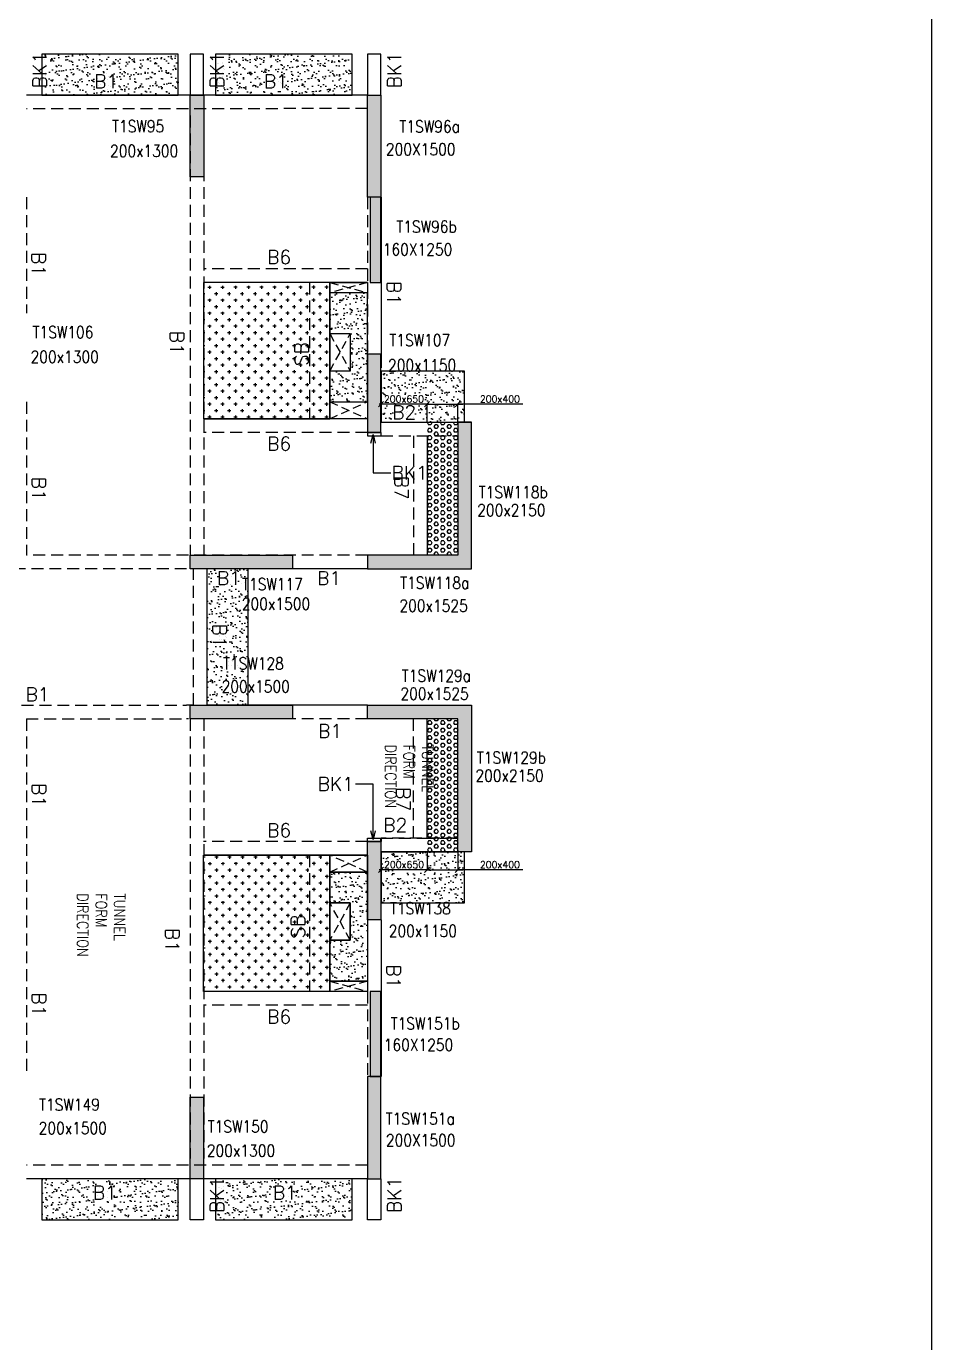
# Model space of a CAD drawing. Header units: millimetres. Extents: x 1078357 to 2594950, y -5122486 to -4636555.
# Drawn here: x 1439751 to 1453025, y -4675112 to -4655802 of the extents above; entities that cross this region are included whole.
import ezdxf

# ---------------------------------------------------------------- set-up
doc = ezdxf.new("R2010")
doc.units = ezdxf.units.MM
doc.header["$PDMODE"] = 35
for name, pattern in [('CONTINOUS', [0]), ('HIDDEN', [0.375, 0.25, -0.125]), ('New Retail block$0$CONTINOUS', [0])]:
    doc.linetypes.add(name, pattern=pattern)
doc.layers.get('0').update_dxf_attribs({"lineweight": 0})
doc.layers.get('Defpoints').update_dxf_attribs({"lineweight": 0})
for name, color, linetype, lineweight in [('A-_ANOTDIMA_D-', 6, 'Continuous', 13), ('Boundary', 40, 'Continuous', 30), ('COL. NO.', 30, 'Continuous', 25), ('COL. SIZE', 7, 'Continuous', 25), ('DIM', 9, 'Continuous', 25), ('HATCH', 8, 'Continuous', 30)]:
    doc.layers.add(name, color=color, linetype=linetype, lineweight=lineweight)
for name, color, linetype in [('B-200x325', 201, 'HIDDEN'), ('B-200x400', 44, 'HIDDEN'), ('DROP SLAB', 8, 'Continuous'), ('S-BEAM', 3, 'HIDDEN'), ('S-BEAM NO.', 6, 'Continuous'), ('S-COLUMN', 1, 'Continuous'), ('S-CUTOUT', 8, 'HIDDEN'), ('S-SLAB-PROJECTION', 54, 'New Retail block$0$CONTINOUS'), ('SLAB FOLD', 8, 'Continuous'), ('TEXT', 7, 'Continuous')]:
    doc.layers.add(name, color=color, linetype=linetype)
doc.styles.add('Roman', font='romans')
doc.styles.add('ROMANS', font='romans.shx', dxfattribs={"width": 0.85})
doc.dimstyles.new('HARESH', dxfattribs={"dimtxt": 150, "dimasz": 75, "dimexe": 0, "dimexo": 0, "dimgap": 25, "dimtad": 1, "dimdec": 0, "dimdsep": 46, "dimtxsty": 'Roman', "dimblk": 'OBLIQUE', "dimcen": 225, "dimdle": 25, "dimclrd": 2, "dimclre": 2, "dimclrt": 7, "dimadec": 8, "dimazin": 1, "dimtfac": 1, "dimtdec": 0, "dimtmove": 0, "dimatfit": 0, "dimfxl": 1, "dimlwd": -1, "dimlwe": -1, "dimarcsym": 0})
pattern_1 = [(37.4701541, (-1550182.07, 9330760.54), (-4.7236114, 146.8264517), [0, -115.824, 0, -129.54, 0, -123.825]), (7.4701541, (-1550182.07, 9330760.54), (134.9689868, 214.9772528), [0, -62.484, 0, -104.394, 0, -40.005]), (327.4701541, (-1550275.8, 9330760.59), (237.2979035, 0.3075449), [0, -38.1, 0, -137.16, 0, -179.07]), (317.4701541, (-1550275.8, 9330760.6), (229.1017424, 66.759465), [0, -19.05, 0, -89.916, 0, -102.87])]
pattern_2 = [(37.4701541, (-2647406.74, 14014779.73), (-4.72361136, 146.8264517), [0, -115.824, 0, -129.54, 0, -123.825]), (7.4701541, (-2647406.74, 14014779.73), (134.9689868, 214.9772528), [0, -62.484, 0, -104.394, 0, -40.005]), (327.4701541, (-2647500.47, 14014779.78), (237.2979035, 0.3075449), [0, -38.1, 0, -137.16, 0, -179.07]), (317.4701541, (-2647500.47, 14014779.78), (229.1017424, 66.759465), [0, -19.05, 0, -89.916, 0, -102.87])]
pattern_3 = [(180, (261151.654, 209214.5), (-7e-15, -54.99261315), [31.75, -63.5]), (300, (261151.654, 209214.5), (47.625, 27.4963066), [31.75, -63.5]), (240, (261119.904, 209214.5), (47.625, -27.4963066), [31.75, -63.5])]

# ---------------------------------------------------------------- blocks, each defined once
blk = doc.blocks.new('_Oblique')
at = {"color": 0, "linetype": 'ByBlock', "lineweight": -2}
blk.add_line((-0.5, -0.5), (0.5, 0.5), dxfattribs=at)
blk = doc.blocks.new('*D1153')
at = {"layer": 'Defpoints', "color": 0, "ltscale": 700, "transparency": 16777216}
for p in [(1446076, -4661344), (1445626, -4661610, 0), (1446076, -4661610, 0)]:
    blk.add_point(p, dxfattribs=at)
at = {"layer": 'DIM', "color": 2, "ltscale": 700, "transparency": 16777216}
for p, q in [((1445626, -4661344), (1445551, -4661344)), ((1445626, -4661610), (1445626, -4661344)), ((1445626, -4661344), (1446076, -4661344)), ((1445626, -4661344), (1446076, -4661344)), ((1446076, -4661610), (1446076, -4661344)), ((1446076, -4661344), (1446151, -4661344)), ((1447032, -4661344), (1446076, -4661344))]:
    blk.add_line(p, q, dxfattribs=at)
at = {"layer": 'DIM', "color": 2, "ltscale": 700, "transparency": 16777216, "xscale": 75, "yscale": 75, "zscale": 75}
blk.add_blockref('_Oblique', (1445626, -4661344), dxfattribs=at)
at = {"layer": 'DIM', "color": 2, "ltscale": 700, "transparency": 16777216, "xscale": 75, "yscale": 75, "zscale": 75, "rotation": 180}
blk.add_blockref('_Oblique', (1446076, -4661344), dxfattribs=at)
at = {"layer": 'DIM', "color": 7, "ltscale": 700, "transparency": 16777216, "insert": (1446695, -4661269), "char_height": 150, "attachment_point": 5, "style": 'Roman'}
blk.add_mtext('{\\H0.666667x;200x400}', dxfattribs=at)
blk = doc.blocks.new('*D1154')
at = {"layer": 'Defpoints', "color": 0, "ltscale": 700, "transparency": 16777216}
for p in [(1444951, -4661344), (1444951, -4661610, 0), (1445626, -4661610)]:
    blk.add_point(p, dxfattribs=at)
at = {"layer": 'DIM', "color": 2, "ltscale": 700, "transparency": 16777216}
for p, q in [((1445651, -4661344), (1444926, -4661344)), ((1444951, -4661610), (1444951, -4661344)), ((1445626, -4661610), (1445626, -4661344))]:
    blk.add_line(p, q, dxfattribs=at)
at = {"layer": 'DIM', "color": 2, "ltscale": 700, "transparency": 16777216, "xscale": 75, "yscale": 75, "zscale": 75, "rotation": 180}
blk.add_blockref('_Oblique', (1444951, -4661344), dxfattribs=at)
at = {"layer": 'DIM', "color": 2, "ltscale": 700, "transparency": 16777216, "xscale": 75, "yscale": 75, "zscale": 75}
blk.add_blockref('_Oblique', (1445626, -4661344), dxfattribs=at)
at = {"layer": 'DIM', "color": 7, "ltscale": 700, "transparency": 16777216, "insert": (1445288, -4661269), "char_height": 150, "attachment_point": 5, "style": 'Roman'}
blk.add_mtext('{\\H0.666667x;200x650}', dxfattribs=at)
blk = doc.blocks.new('*D1171')
at = {"layer": 'Defpoints', "color": 0, "ltscale": 700, "transparency": 16777216}
for p in [(1445626, -4667910, 0), (1446076, -4667910, 0), (1446076, -4668176)]:
    blk.add_point(p, dxfattribs=at)
at = {"layer": 'DIM', "color": 2, "ltscale": 700, "transparency": 16777216}
for p, q in [((1445626, -4667910), (1445626, -4668176)), ((1446076, -4667910), (1446076, -4668176)), ((1445626, -4668176), (1445551, -4668176)), ((1445626, -4668176), (1446076, -4668176)), ((1445626, -4668176), (1446076, -4668176)), ((1446076, -4668176), (1446151, -4668176)), ((1447032, -4668176), (1446076, -4668176))]:
    blk.add_line(p, q, dxfattribs=at)
at = {"layer": 'DIM', "color": 2, "ltscale": 700, "transparency": 16777216, "xscale": 75, "yscale": 75, "zscale": 75}
blk.add_blockref('_Oblique', (1445626, -4668176), dxfattribs=at)
at = {"layer": 'DIM', "color": 2, "ltscale": 700, "transparency": 16777216, "xscale": 75, "yscale": 75, "zscale": 75, "rotation": 180}
blk.add_blockref('_Oblique', (1446076, -4668176), dxfattribs=at)
at = {"layer": 'DIM', "color": 7, "ltscale": 700, "transparency": 16777216, "insert": (1446695, -4668101), "char_height": 150, "attachment_point": 5, "style": 'Roman'}
blk.add_mtext('{\\H0.666667x;200x400}', dxfattribs=at)
blk = doc.blocks.new('*D1172')
at = {"layer": 'Defpoints', "color": 0, "ltscale": 700, "transparency": 16777216}
for p in [(1444951, -4667910, 0), (1445626, -4667910), (1444951, -4668176)]:
    blk.add_point(p, dxfattribs=at)
at = {"layer": 'DIM', "color": 2, "ltscale": 700, "transparency": 16777216}
for p, q in [((1444951, -4667910), (1444951, -4668176)), ((1445626, -4667910), (1445626, -4668176)), ((1445651, -4668176), (1444926, -4668176))]:
    blk.add_line(p, q, dxfattribs=at)
at = {"layer": 'DIM', "color": 2, "ltscale": 700, "transparency": 16777216, "xscale": 75, "yscale": 75, "zscale": 75, "rotation": 180}
blk.add_blockref('_Oblique', (1444951, -4668176), dxfattribs=at)
at = {"layer": 'DIM', "color": 2, "ltscale": 700, "transparency": 16777216, "xscale": 75, "yscale": 75, "zscale": 75}
blk.add_blockref('_Oblique', (1445626, -4668176), dxfattribs=at)
at = {"layer": 'DIM', "color": 7, "ltscale": 700, "transparency": 16777216, "insert": (1445289, -4668101), "char_height": 150, "attachment_point": 5, "style": 'Roman'}
blk.add_mtext('{\\H0.666667x;200x650}', dxfattribs=at)
blk = doc.blocks.new('G$CD63B60BD')
at = {"layer": 'COL. NO.', "linetype": 'Continuous', "style": 'ROMANS', "width": 0.85}
for s, p in [('T1SW95', (85332, 15354, -320)), ('T1SW96a', (89546, 15350, -320)), ('T1SW96b', (89500, 13881, -320)), ('T1SW106', (84166, 12333, -320)), ('T1SW107', (89398, 12216, -320)), ('T1SW118b', (90707, 9987, -320)), ('T1SW117', (87238, 8637, -320)), ('T1SW118a', (89556, 8656, -320)), ('T1SW128', (86958, 7473, -320)), ('T1SW129a', (89580, 7294, -320)), ('T1SW129b', (90680, 6092, -320)), ('T1SW138', (89406, 3882, -320)), ('T1SW151b', (89416, 2192, 0)), ('T1SW149', (84261, 1002, -320)), ('T1SW151a', (89344, 796, 0)), ('T1SW150', (86734, 680, -320))]:
    blk.add_text(s, height=175, dxfattribs=at).set_placement(p)
at = {"layer": 'COL. SIZE', "linetype": 'Continuous', "style": 'ROMANS', "width": 0.85}
for s, p in [('200x1300', (85302, 14992, -320)), ('200X1500', (89347, 15016, -320)), ('160X1250', (89301, 13548, -320)), ('200x1300', (84137, 11973, -320)), ('200x1150', (89378, 11848, -320)), ('200x2150', (90686, 9723, -320)), ('200x1500', (87235, 8349, -320)), ('200x1525', (89546, 8321, -320)), ('200x1500', (86938, 7137, -320)), ('200x1525', (89560, 7030, -320)), ('200x2150', (90660, 5828, -320)), ('200x1150', (89388, 3550, -320)), ('160X1250', (89315, 1879, 0)), ('200x1500', (84256, 658, -320)), ('200X1500', (89347, 479, 0)), ('200x1300', (86722, 327, -320))]:
    blk.add_text(s, height=175, dxfattribs=at).set_placement(p)

msp = doc.modelspace()

# ---------------------------------------------------------------- hatches: boundary and pattern name
at = {"layer": 'DROP SLAB'}
h = msp.add_hatch(dxfattribs=at)
h.set_pattern_fill('CROSS', color=8, scale=15, angle=0.03079)
h.set_pattern_definition([(180.03079016, (-1908740.52, 9380896.72), (-95.1987999, -95.3011726), [47.625, -142.875]), (270.03079016, (-1908764.35, 9380920.52), (95.3011726, -95.1987999), [47.625, -142.875])])
h.paths.add_polyline_path([(1444202, -4659559.9), (1442351.2, -4659559.9), (1442351.2, -4661559.7), (1444202, -4661559.7)])
h = msp.add_hatch(dxfattribs=at)
h.set_pattern_fill('CROSS', color=8, scale=15, angle=0.03079)
h.set_pattern_definition([(180.03079016, (-3005965.24, 14064915.91), (-95.1987999, -95.3011726), [47.625, -142.875]), (270.03079016, (-3005989.06, 14064939.705), (95.3011726, -95.1987999), [47.625, -142.875])])
h.paths.add_polyline_path([(1444201.2, -4669959.6), (1442351.2, -4669959.5), (1442351.2, -4667959.7), (1444201.2, -4667959.8)])
at = {"layer": 'HATCH'}
h = msp.add_hatch(dxfattribs=at)
h.set_pattern_fill('AR-SAND', color=8, scale=3, angle=179.97015)
h.set_pattern_definition(pattern_1)
h.paths.add_polyline_path([(1441976.5, -4656209.7), (1439976.5, -4656209.7), (1439976.5, -4656809.7), (1441976.5, -4656809.7)])
h = msp.add_hatch(dxfattribs=at)
h.set_pattern_fill('AR-SAND', color=8, scale=3, angle=179.97015)
h.set_pattern_definition(pattern_1)
h.paths.add_polyline_path([(1444526.5, -4656209.7), (1442526.5, -4656209.7), (1442526.5, -4656809.7), (1444526.5, -4656809.7)])
h = msp.add_hatch(dxfattribs=at)
h.set_pattern_fill('AR-SAND', color=8, scale=3, angle=0.02985)
h.set_pattern_definition([(37.47015413, (-3587296.46, 18698835.71), (-4.72361136, 146.8264517), [0, -115.824, 0, -129.54, 0, -123.825]), (7.4701541, (-3587296.46, 18698835.71), (134.9689868, 214.9772528), [0, -62.484, 0, -104.394, 0, -40.005]), (327.4701541, (-3587390.18, 18698835.76), (237.2979035, 0.3075449), [0, -38.1, 0, -137.16, 0, -179.07]), (317.4701541, (-3587390.18, 18698835.76), (229.1017424, 66.759465), [0, -19.05, 0, -89.916, 0, -102.87])])
edge = h.paths.add_edge_path()
edge.add_line((1444736.6, -4659709.7), (1444202, -4659709.7))
edge.add_line((1444202, -4659709.7), (1444202, -4660309.7))
edge.add_line((1444202, -4660309.7), (1444501.2, -4660309.7))
edge.add_line((1444501.2, -4660309.7), (1444501.2, -4660859.7))
edge.add_line((1444501.2, -4660859.7), (1444201.2, -4660859.7))
edge.add_line((1444201.2, -4660859.7), (1444201.2, -4661309.7))
edge.add_line((1444201.2, -4661309.7), (1444751.2, -4661309.7))
edge.add_line((1444751.2, -4661309.7), (1444751.2, -4659709.7))
h = msp.add_hatch(dxfattribs=at)
h.set_pattern_fill('AR-SAND', color=8, scale=3, angle=179.97015)
h.set_pattern_definition(pattern_2)
h.paths.add_polyline_path([(1446176.2, -4660859.6), (1444951.5, -4660859.6), (1444951.5, -4661609.7), (1446176.2, -4661609.7)])
at = {"layer": 'HATCH', "ltscale": 1000}
h = msp.add_hatch(dxfattribs=at)
h.set_pattern_fill('HEX', color=8, scale=10, angle=180)
h.set_pattern_definition(pattern_3)
h.paths.add_polyline_path([(1446076.2, -4663549.1), (1445626.2, -4663549.1), (1445626.1, -4661609.7), (1446076.1, -4661609.7)])
at = {"layer": 'HATCH'}
h = msp.add_hatch(dxfattribs=at)
h.set_pattern_fill('AR-SAND', color=8, scale=3, angle=179.97015)
h.set_pattern_definition([(37.4701541, (-2644231.77, 14017529.73), (-4.72361136, 146.8264517), [0, -115.824, 0, -129.54, 0, -123.825]), (7.4701541, (-2644231.77, 14017529.73), (134.9689868, 214.9772528), [0, -62.484, 0, -104.394, 0, -40.005]), (327.4701541, (-2644325.5, 14017529.78), (237.2979035, 0.3075449), [0, -38.1, 0, -137.16, 0, -179.07]), (317.4701541, (-2644325.5, 14017529.78), (229.1017424, 66.759465), [0, -19.05, 0, -89.916, 0, -102.87])])
h.paths.add_polyline_path([(1443001.5, -4663759.7), (1442401.5, -4663759.7), (1442401.5, -4665759.7), (1443001.5, -4665759.7)])
at = {"layer": 'HATCH', "ltscale": 1000}
h = msp.add_hatch(dxfattribs=at)
h.set_pattern_fill('HEX', color=8, scale=10, angle=180)
h.set_pattern_definition(pattern_3)
h.paths.add_polyline_path([(1446076.4, -4667909.7), (1445626.4, -4667909.7), (1445626.4, -4665959.8), (1446076.4, -4665959.8)])
at = {"layer": 'HATCH'}
h = msp.add_hatch(dxfattribs=at)
h.set_pattern_fill('AR-SAND', color=8, scale=3, angle=179.97015)
h.set_pattern_definition(pattern_2)
h.paths.add_polyline_path([(1446176.2, -4667909.7), (1444951.5, -4667909.7), (1444951.5, -4668659.6), (1446176.2, -4668659.6)])
h = msp.add_hatch(dxfattribs=at)
h.set_pattern_fill('AR-SAND', color=8, scale=3, angle=359.97015)
h.set_pattern_definition([(37.47015413, (-3577631.92, 18698798.93), (-4.72361136, 146.8264517), [0, -115.824, 0, -129.54, 0, -123.825]), (7.4701541, (-3577631.92, 18698798.93), (134.9689868, 214.9772528), [0, -62.484, 0, -104.394, 0, -40.005]), (327.4701541, (-3577725.64, 18698798.98), (237.2979035, 0.3075449), [0, -38.1, 0, -137.16, 0, -179.07]), (317.4701541, (-3577725.64, 18698798.98), (229.1017424, 66.759465), [0, -19.05, 0, -89.916, 0, -102.87])])
h.paths.add_polyline_path([(1444751.2, -4669809.7), (1444201.2, -4669809.7), (1444201.2, -4669209.6), (1444501.2, -4669209.6), (1444501.2, -4668659.7), (1444201.2, -4668659.7), (1444201.2, -4668209.7), (1444751.2, -4668209.7)])
h = msp.add_hatch(dxfattribs=at)
h.set_pattern_fill('AR-SAND', color=8, scale=3, angle=179.97015)
h.set_pattern_definition([(37.47015413, (-3743306.5, 18698798.92), (-4.72361136, 146.8264517), [0, -115.824, 0, -129.54, 0, -123.825]), (7.4701541, (-3743306.5, 18698798.92), (134.9689868, 214.9772528), [0, -62.484, 0, -104.394, 0, -40.005]), (327.4701541, (-3743400.23, 18698798.96), (237.2979035, 0.3075449), [0, -38.1, 0, -137.16, 0, -179.07]), (317.4701541, (-3743400.23, 18698798.96), (229.1017424, 66.759465), [0, -19.05, 0, -89.916, 0, -102.87])])
h.paths.add_polyline_path([(1441976.5, -4672709.7), (1439976.5, -4672709.7), (1439976.5, -4673309.7), (1441976.5, -4673309.7)])
h = msp.add_hatch(dxfattribs=at)
h.set_pattern_fill('AR-SAND', color=8, scale=3, angle=179.97015)
h.set_pattern_definition([(37.47015413, (-3745856.5, 18698798.92), (-4.72361136, 146.8264517), [0, -115.824, 0, -129.54, 0, -123.825]), (7.4701541, (-3745856.5, 18698798.92), (134.9689868, 214.9772528), [0, -62.484, 0, -104.394, 0, -40.005]), (327.4701541, (-3745950.23, 18698798.96), (237.2979035, 0.3075449), [0, -38.1, 0, -137.16, 0, -179.07]), (317.4701541, (-3745950.23, 18698798.96), (229.1017424, 66.759465), [0, -19.05, 0, -89.916, 0, -102.87])])
h.paths.add_polyline_path([(1444526.5, -4672709.7), (1442526.5, -4672709.7), (1442526.5, -4673309.7), (1444526.5, -4673309.7)])
at = {"layer": 'S-COLUMN', "lineweight": 25}
h = msp.add_hatch(color=1, dxfattribs=at)
h.dxf.hatch_style = 1
h.paths.add_polyline_path([(1442151.3, -4658009.8), (1442351.3, -4658009.8), (1442351.3, -4656809.8), (1442151.3, -4656809.8)])
at = {"layer": 'S-COLUMN', "lineweight": 25, "extrusion": (-1.00316e-06, 2.11765e-11, 1)}
h = msp.add_hatch(color=1, dxfattribs=at)
h.dxf.hatch_style = 1
h.paths.add_polyline_path([(1444751.3, -4656809.8), (1444951.3, -4656809.8), (1444951.3, -4658309.7), (1444751.3, -4658309.7)])
at = {"layer": 'S-COLUMN', "lineweight": 25, "extrusion": (-1.00316e-06, -2.11765e-11, 1)}
h = msp.add_hatch(color=1, dxfattribs=at)
h.dxf.hatch_style = 1
h.paths.add_polyline_path([(1444791.3, -4659559.9), (1444951.3, -4659559.9), (1444951.2, -4658309.7), (1444791.2, -4658309.7)])
at = {"layer": 'S-COLUMN', "lineweight": 25, "extrusion": (-1.00316e-06, 2.11765e-11, 1)}
h = msp.add_hatch(color=1, dxfattribs=at)
h.dxf.hatch_style = 1
h.paths.add_polyline_path([(1444751.3, -4661759.8), (1444951.3, -4661759.8), (1444951.3, -4660609.7), (1444751.3, -4660609.7)])
h = msp.add_hatch(color=1, dxfattribs=at)
h.dxf.hatch_style = 1
h.paths.add_polyline_path([(1446076.3, -4663559.8), (1444751.3, -4663559.8), (1444751.3, -4663759.8), (1446276.3, -4663759.8), (1446276.3, -4661609.8), (1446076.3, -4661609.8)])
at = {"layer": 'S-COLUMN', "lineweight": 25}
h = msp.add_hatch(color=1, dxfattribs=at)
h.dxf.hatch_style = 1
h.paths.add_polyline_path([(1442151.3, -4663559.7), (1443651.3, -4663559.7), (1443651.3, -4663759.7), (1442151.3, -4663759.7)])
h = msp.add_hatch(color=1, dxfattribs=at)
h.dxf.hatch_style = 1
h.paths.add_polyline_path([(1442151.3, -4665759.7), (1443651.3, -4665759.7), (1443651.3, -4665959.7), (1442151.3, -4665959.7)])
h = msp.add_hatch(color=1, dxfattribs=at)
h.dxf.hatch_style = 1
h.paths.add_polyline_path([(1446076.3, -4665959.8), (1444751.3, -4665959.8), (1444751.3, -4665759.8), (1446276.3, -4665759.8), (1446276.3, -4667909.8), (1446076.3, -4667909.8)])
h = msp.add_hatch(color=1, dxfattribs=at)
h.dxf.hatch_style = 1
h.paths.add_polyline_path([(1444751.3, -4667759.8), (1444951.3, -4667759.8), (1444951.3, -4668909.8), (1444751.3, -4668909.8)])
at = {"layer": 'S-COLUMN', "lineweight": 25, "extrusion": (-1.00316e-06, -2.11765e-11, 1)}
h = msp.add_hatch(color=1, dxfattribs=at)
h.dxf.hatch_style = 1
h.paths.add_polyline_path([(1444791.3, -4671209.7), (1444951.3, -4671209.7), (1444951.2, -4669959.5), (1444791.2, -4669959.5)])
at = {"layer": 'S-COLUMN', "lineweight": 25}
h = msp.add_hatch(color=1, dxfattribs=at)
h.dxf.hatch_style = 1
h.paths.add_polyline_path([(1444751.2, -4672709.8), (1444951.2, -4672709.8), (1444951.2, -4671209.7), (1444751.2, -4671209.7)])
h = msp.add_hatch(color=1, dxfattribs=at)
h.dxf.hatch_style = 1
h.paths.add_polyline_path([(1442351.2, -4671509.7), (1442351.2, -4672709.8), (1442151.2, -4672709.8), (1442151.2, -4671509.7)])

# ---------------------------------------------------------------- linework, layer by layer
at = {"layer": 'B-200x400', "linetype": 'HIDDEN', "ltscale": 500}
msp.add_line((1445626.1, -4667709.7, 0), (1446076.1, -4667709.7, 0), dxfattribs=at)
at = {"layer": 'B-200x400', "linetype": 'ByBlock', "ltscale": 500}
msp.add_line((1445626.1, -4667909.7, 0), (1446076.1, -4667909.7, 0), dxfattribs=at)
at = {"layer": 'Boundary', "ltscale": 700, "elevation": 0}
msp.add_lwpolyline([(1346322.5, -4636994.1), (1453025, -4636994.1), (1453025, -4686048.4), (1346322.5, -4686048.4)], close=True, dxfattribs=at)
at = {"layer": 'DROP SLAB', "color": 3, "linetype": 'CONTINOUS', "ltscale": 500, "elevation": 0}
for points in [[(1444202, -4659559.9), (1442351.2, -4659559.9), (1442351.2, -4661559.7), (1444202, -4661559.7)], [(1444201.2, -4659559.9), (1444751.2, -4659559.9), (1444751.2, -4659709.7), (1444201.2, -4659709.7)], [(1444201.2, -4660309.6), (1444501.2, -4660309.6), (1444501.2, -4660859.7), (1444201.2, -4660859.7)], [(1444201.5, -4661309.8), (1444751.4, -4661309.8), (1444751.4, -4661559.8), (1444201.5, -4661559.8)], [(1444201.2, -4669959.6), (1442351.2, -4669959.5), (1442351.2, -4667959.7), (1444201.2, -4667959.8)], [(1444751.1, -4668209.7), (1444201.2, -4668209.7), (1444201.2, -4667959.8), (1444751.1, -4667959.8)], [(1444501.2, -4669209.7), (1444201.2, -4669209.7), (1444201.2, -4668659.7), (1444501.2, -4668659.7)], [(1444751.2, -4669959.5), (1444201.2, -4669959.5), (1444201.2, -4669809.7), (1444751.2, -4669809.7)]]:
    msp.add_lwpolyline(points, close=True, dxfattribs=at)
at = {"layer": 'S-BEAM', "linetype": 'CONTINOUS', "ltscale": 700}
for p, q in [((1442351.2, -4656209.7, 0), (1442151.2, -4656209.7, 0)), ((1442151.2, -4656209.7, 0), (1442151.2, -4656809.7, 0)), ((1442351.2, -4656809.7, 0), (1442351.2, -4656209.7, 0)), ((1444951.2, -4656209.7, 0), (1444751.2, -4656209.7, 0)), ((1444751.2, -4656209.7, 0), (1444751.2, -4656809.7, 0)), ((1444951.2, -4656809.7, 0), (1444951.2, -4656209.7, 0)), ((1444751.5, -4656809.7, 0), (1439751.5, -4656809.9, 0)), ((1444951.5, -4658309.7, 0), (1444951.5, -4660809.7, 0)), ((1444951.4, -4661609.7, 0), (1446276.5, -4661609.7, 0)), ((1444751.5, -4663759.6, 0), (1442401.5, -4663759.6, 0)), ((1442401.5, -4665759.7, 0), (1442401.5, -4663759.7, 0)), ((1444751.5, -4665759.7, 0), (1442401.5, -4665759.7, 0)), ((1444951.3, -4667909.7, 0), (1445626.1, -4667909.7, 0)), ((1444951.5, -4668909.7, 0), (1444951.5, -4671209.7, 0)), ((1444751.5, -4672709.7, 0), (1439751.5, -4672709.7, 0)), ((1442151.2, -4673309.7, 0), (1442151.2, -4672709.7, 0)), ((1442351.2, -4672709.7, 0), (1442351.2, -4673309.7, 0)), ((1444751.2, -4673309.7, 0), (1444751.2, -4672709.7, 0)), ((1444951.2, -4672709.7, 0), (1444951.2, -4673309.7, 0)), ((1442351.2, -4673309.7, 0), (1442151.2, -4673309.7, 0)), ((1444951.2, -4673309.7, 0), (1444751.2, -4673309.7, 0))]:
    msp.add_line(p, q, dxfattribs=at)
at = {"layer": 'S-BEAM', "linetype": 'HIDDEN', "ltscale": 700}
for p, q in [((1444751.5, -4657009.7, 0), (1439751.5, -4657009.8, 0)), ((1442151.5, -4657109.7, 0), (1442151.5, -4663559.6, 0)), ((1442351.5, -4657109.7, 0), (1442351.5, -4663559.6, 0)), ((1439751.5, -4658309.7, 0), (1439751.5, -4660009.7, 0)), ((1444751.5, -4658309.7, 0), (1444751.5, -4660809.7, 0)), ((1444752.2, -4658609.7, 0), (1444751.5, -4658609.7, 0)), ((1443902, -4659559.9, 0), (1443902, -4661559.7, 0)), ((1444202, -4659559.9, 0), (1444202, -4661559.7, 0)), ((1439751.5, -4661309.8, 0), (1439751.5, -4663559.7, 0)), ((1444951.4, -4661809.7, 0), (1446076.4, -4661809.7, 0)), ((1444751.5, -4663559.6, 0), (1439751.5, -4663559.6, 0)), ((1442101.5, -4663759.6, 0), (1433876.3, -4663759.6, 0)), ((1442201.5, -4665759.7, 0), (1442201.5, -4663759.7, 0)), ((1438106.5, -4665759.7, 0), (1442101.5, -4665759.7, 0)), ((1442201.5, -4665759.7, 0), (1442101.5, -4665759.7, 0)), ((1439751.5, -4665959.7, 0), (1439751.5, -4671209.7, 0)), ((1439751.5, -4665959.7, 0), (1442101.5, -4665959.7, 0)), ((1444751.5, -4665959.7, 0), (1442101.5, -4665959.7, 0)), ((1442151.5, -4665959.7, 0), (1442151.5, -4672409.6, 0)), ((1442351.5, -4665959.7, 0), (1442351.5, -4672409.6, 0)), ((1444951.3, -4667709.7, 0), (1445626.1, -4667709.7, 0)), ((1446076.5, -4667709.7, 0), (1444951.5, -4667709.7, 0)), ((1443901.2, -4667959.8, 0), (1443901.2, -4669959.6, 0)), ((1444751.5, -4668909.7, 0), (1444751.5, -4671209.7, 0)), ((1444751.5, -4672509.7, 0), (1439751.5, -4672509.7, 0))]:
    msp.add_line(p, q, dxfattribs=at)
at = {"layer": 'S-BEAM', "ltscale": 700}
for p, q in [((1444751.2, -4659359.9, 0), (1442351.2, -4659359.9, 0)), ((1444751.1, -4661759.7, 0), (1442351.2, -4661759.7, 0)), ((1445426.1, -4661809.7, 0), (1445426.1, -4663559.7, 0)), ((1445426.1, -4667709.7, 0), (1445426.1, -4665959.7, 0)), ((1444751.1, -4667759.7, 0), (1442351.2, -4667759.7, 0)), ((1444751.2, -4670159.5, 0), (1442351.2, -4670159.5, 0))]:
    msp.add_line(p, q, dxfattribs=at)
at = {"layer": 'S-BEAM', "linetype": 'Continuous', "ltscale": 700}
for p, q in [((1444751.2, -4659559.9, 0), (1442351.2, -4659559.9, 0)), ((1444202, -4659559.9, 0), (1444202, -4661559.7, 0)), ((1444751.1, -4661559.7, 0), (1442351.2, -4661559.7, 0)), ((1445626.1, -4661809.7, 0), (1445626.1, -4663549, 0)), ((1445626.1, -4667709.7, 0), (1445626.1, -4665970.3, 0)), ((1444951.2, -4667759.8, 0), (1444951.2, -4667709.8, 0)), ((1444751.1, -4667959.7, 0), (1442351.2, -4667959.7, 0)), ((1446276.5, -4667909.7, 0), (1444951.5, -4667909.7, 0)), ((1444751.2, -4669959.5, 0), (1442351.2, -4669959.5, 0))]:
    msp.add_line(p, q, dxfattribs=at)
at = {"layer": 'S-BEAM', "linetype": 'ByBlock', "ltscale": 700}
msp.add_line((1444201.2, -4667959.8, 0), (1444201.2, -4669959.6, 0), dxfattribs=at)
at = {"layer": 'S-BEAM', "linetype": 'Continuous', "ltscale": 700, "elevation": 0}
for points in [[(1444951.5, -4661759.8), (1444751.5, -4661759.8), (1444751.5, -4661810), (1444951.5, -4661810)], [(1444951.5, -4667759.7), (1444751.5, -4667759.7), (1444751.5, -4667709.5), (1444951.5, -4667709.5)]]:
    msp.add_lwpolyline(points, close=True, dxfattribs=at)
at = {"layer": 'S-COLUMN', "color": 1, "lineweight": 25, "elevation": 0}
for points in [[(1442151.3, -4656809.8), (1442351.3, -4656809.8), (1442351.3, -4658009.8), (1442151.3, -4658009.8)], [(1442151.3, -4663559.7), (1443651.3, -4663559.7), (1443651.3, -4663759.7), (1442151.3, -4663759.7)], [(1442151.3, -4665759.7), (1443651.3, -4665759.7), (1443651.3, -4665959.7), (1442151.3, -4665959.7)], [(1444751.3, -4667759.8), (1444951.3, -4667759.8), (1444951.3, -4668909.8), (1444751.3, -4668909.8)], [(1444751.2, -4672709.8), (1444951.2, -4672709.8), (1444951.2, -4671209.7), (1444751.2, -4671209.7)], [(1442151.2, -4671509.9), (1442351.2, -4671509.9), (1442351.2, -4672709.8), (1442151.2, -4672709.8)]]:
    msp.add_lwpolyline(points, close=True, dxfattribs=at)
at = {"layer": 'S-COLUMN', "color": 1, "lineweight": 25, "extrusion": (-1.00316e-06, 2.11765e-11, 1), "elevation": -1.4}
for points in [[(1444751.3, -4656809.8), (1444951.3, -4656809.8), (1444951.3, -4658309.7), (1444751.3, -4658309.7)], [(1444751.3, -4661759.8), (1444951.3, -4661759.8), (1444951.3, -4660609.7), (1444751.3, -4660609.7)]]:
    msp.add_lwpolyline(points, close=True, dxfattribs=at)
at = {"layer": 'S-COLUMN', "color": 1, "lineweight": 25, "extrusion": (-1.00316e-06, -2.11765e-11, 1), "elevation": -1.4}
for points in [[(1444791.3, -4659559.9), (1444951.3, -4659559.9), (1444951.2, -4658309.7), (1444791.2, -4658309.7)], [(1444791.3, -4671209.7), (1444951.3, -4671209.7), (1444951.2, -4669959.5), (1444791.2, -4669959.5)]]:
    msp.add_lwpolyline(points, close=True, dxfattribs=at)
at = {"layer": 'S-COLUMN', "color": 1, "lineweight": 25, "extrusion": (-1.00316e-06, 2.11765e-11, 1), "elevation": -1.4}
msp.add_lwpolyline([(1446076.3, -4663559.8), (1444751.3, -4663559.8), (1444751.3, -4663759.8), (1446276.3, -4663759.8), (1446276.3, -4661609.8), (1446076.3, -4661609.8), (1446076.3, -4663559.8)], dxfattribs=at)
at = {"layer": 'S-COLUMN', "color": 1, "lineweight": 25, "elevation": 0}
msp.add_lwpolyline([(1446076.3, -4665959.8), (1444751.3, -4665959.8), (1444751.3, -4665759.8), (1446276.3, -4665759.8), (1446276.3, -4667909.8), (1446076.3, -4667909.8), (1446076.3, -4665959.8)], dxfattribs=at)
at = {"layer": 'S-CUTOUT', "ltscale": 500}
for p, q in [((1444751.2, -4659559.7, 0), (1444201.2, -4659709.7, 0)), ((1444202, -4659559.9, 0), (1444751.2, -4659709.7, 0)), ((1444201.2, -4660309.6, 0), (1444501.2, -4660859.6, 0)), ((1444201.2, -4660859.6, 0), (1444501.2, -4660309.6, 0)), ((1444201.5, -4661309.8, 0), (1444751.4, -4661559.8, 0)), ((1444201.5, -4661559.8, 0), (1444751.5, -4661309.8, 0)), ((1444751.2, -4668209.7, 0), (1444201.2, -4667959.7, 0)), ((1444201.2, -4668209.7, 0), (1444751.1, -4667959.7, 0)), ((1444501.2, -4669209.7, 0), (1444201.2, -4668659.7, 0)), ((1444501.2, -4668659.7, 0), (1444201.2, -4669209.6, 0)), ((1444751.2, -4669809.7, 0), (1444201.2, -4669959.5, 0)), ((1444201.2, -4669809.7, 0), (1444750.4, -4669959.5, 0))]:
    msp.add_line(p, q, dxfattribs=at)
at = {"layer": 'S-SLAB-PROJECTION'}
msp.add_line((1443001.5, -4665759.7, 0), (1443001.5, -4663759.6, 0), dxfattribs=at)
at = {"layer": 'S-SLAB-PROJECTION', "elevation": 0}
for points in [[(1441976.5, -4656209.7), (1439976.5, -4656209.7), (1439976.5, -4656809.7), (1441976.5, -4656809.7)], [(1444526.5, -4656209.7), (1442526.5, -4656209.7), (1442526.5, -4656809.7), (1444526.5, -4656809.7)], [(1446176.2, -4660859.6), (1444951.5, -4660859.6), (1444951.5, -4661609.7), (1446176.2, -4661609.7)], [(1446176.2, -4667909.7), (1444951.5, -4667909.7), (1444951.5, -4668659.6), (1446176.2, -4668659.6)], [(1441976.5, -4672709.7), (1439976.5, -4672709.7), (1439976.5, -4673309.7), (1441976.5, -4673309.7)], [(1444526.5, -4672709.7), (1442526.5, -4672709.7), (1442526.5, -4673309.7), (1444526.5, -4673309.7)]]:
    msp.add_lwpolyline(points, close=True, dxfattribs=at)
at = {"layer": 'SLAB FOLD', "color": 8, "ltscale": 1000, "elevation": 0}
for points in [[(1444736.6, -4659709.7), (1444202, -4659709.7), (1444202, -4660309.7), (1444501.2, -4660309.7), (1444501.2, -4660859.7), (1444201.2, -4660859.7), (1444201.2, -4661309.7), (1444751.2, -4661309.7), (1444751.2, -4659709.7)], [(1444751.2, -4669809.7), (1444201.2, -4669809.7), (1444201.2, -4669209.6), (1444501.2, -4669209.6), (1444501.2, -4668659.7), (1444201.2, -4668659.7), (1444201.2, -4668209.7), (1444751.2, -4668209.7), (1444751.2, -4669809.7)]]:
    msp.add_lwpolyline(points, dxfattribs=at)

# ---------------------------------------------------------------- block references
at = {"layer": 'A-_ANOTDIMA_D-', "color": 2, "ltscale": 700}
msp.add_blockref('G$CD63B60BD', (1355676.2, -4672709.7, 0), dxfattribs=at)

# ---------------------------------------------------------------- texts
at = {"layer": 'B-200x325', "linetype": 'Continuous', "ltscale": 700, "style": 'ROMANS'}
for rotation, p in [(0.00094, (1443281.7, -4659287.8, -2.7)), (0.00094, (1443281.7, -4662024.9, -2.7)), (359.99906, (1443281.7, -4667694.4, -2.7)), (359.99906, (1443281.7, -4670431.6, -2.7))]:
    msp.add_text('B6', height=200, rotation=rotation, dxfattribs=at).set_placement(p)
at = {"layer": 'S-BEAM NO.', "linetype": 'HIDDEN', "ltscale": 500, "style": 'ROMANS'}
for s, rotation, p in [('BK1', 90, (1440046.9, -4656709.3, 50)), ('BK1', 90, (1442646.9, -4656709.3, 50)), ('BK1', 90, (1445246.9, -4656709.3, 50)), ('B1', 359.99906, (1440744.3, -4656709.3, -2.7)), ('B1', 359.99906, (1443233.2, -4656709.4, -2.7)), ('B1', 269.99906, (1439833.9, -4659116.5, -2.7)), ('B1', 269.99906, (1445041.9, -4659539.8, -2.7)), ('B1', 269.99906, (1441860.7, -4660269.5, -2.7)), ('B1', 269.99906, (1439834.6, -4662411.6, -2.7)), ('B1', 359.99906, (1442544.6, -4663996.9, -2.7)), ('B1', 359.99906, (1444013.4, -4663997, -2.7)), ('B1', 269.99906, (1442485.4, -4664566, -2.7)), ('B1', 359.99906, (1439739.1, -4665701.7, -2.7)), ('B1', 359.99906, (1444027.9, -4666239.6, -2.7)), ('B1', 269.99906, (1439835.4, -4666905.7, -2.7)), ('B1', 269.99906, (1441792.8, -4669031, -2.7)), ('B1', 269.99906, (1445035.4, -4669566.3, -2.7)), ('B1', 269.99906, (1439835.4, -4669975.7, -2.7)), ('B1', 0.00094, (1440725, -4673010, -2.7)), ('B1', 0.00094, (1443365.3, -4673010, -2.7))]:
    msp.add_text(s, height=200, rotation=rotation, dxfattribs=at).set_placement(p)
at = {"layer": 'S-BEAM NO.', "linetype": 'Continuous', "ltscale": 700, "style": 'ROMANS'}
for s, rotation, p in [('SB', 90.00094, (1443886, -4660784.2, -2.7)), ('BK1', 359.99906, (1445104.6, -4662451.8, -2.7)), ('B7', 269.99866, (1445152, -4662394.6, -2.7)), ('BK1', 359.99906, (1444022.6, -4667015.7, -2.7)), ('B7', 269.99906, (1445177.7, -4666965.3, -2.7)), ('SB', 90.00094, (1443833.5, -4669184, -2.7))]:
    msp.add_text(s, height=200, rotation=rotation, dxfattribs=at).set_placement(p)
at = {"layer": 'S-BEAM NO.', "linetype": 'Continuous', "ltscale": 500, "style": 'ROMANS'}
for p in [(1445115.5, -4661562.6, -2.7), (1444984.9, -4667619.1, -2.7)]:
    msp.add_text('B2', height=200, dxfattribs=at).set_placement(p)
at = {"layer": 'S-BEAM NO.', "linetype": 'CONTINOUS', "ltscale": 700, "style": 'ROMANS'}
for p in [(1442646.9, -4673209.3, 50), (1445246.9, -4673209.3, 50)]:
    msp.add_text('BK1', height=200, rotation=90, dxfattribs=at).set_placement(p)
at = {"layer": 'TEXT', "char_height": 162, "width": 162, "attachment_point": 1, "rotation": 269.99906, "style": 'ROMANS'}
for insert in [(1445715, -4666337.3, 0.1), (1441200.3, -4668519.7, 0.1)]:
    msp.add_mtext('\\pxql;TUNNEL FORM DIRECTION', dxfattribs=dict(at, insert=insert))

# ---------------------------------------------------------------- dimensions: what is measured, and where the dimension line sits
at = {"layer": 'DIM', "ltscale": 700}
for base, p1, p2, picture, middle in [((1444951, -4661343.7, 0), (1445626, -4661609.7, 0), (1444951, -4661609.7, 0), '*D1154', (1445288.5, -4661268.7, 0)), ((1444951.1, -4668175.7, 0), (1445626.1, -4667909.7, 0), (1444951.1, -4667909.7, 0), '*D1172', (1445288.6, -4668100.7, 0))]:
    dim = msp.add_linear_dim(base=base, p1=p1, p2=p2, angle=180, text='{\\H0.666667x;200x650}', dimstyle='HARESH', override={"dimtxsty": 'Roman', "dimtmove": 1}, dxfattribs=at)
    dim.commit()
    dim.dimension.update_dxf_attribs({"geometry": picture, "text_midpoint": middle})
for base, p1, p2, picture, middle in [((1446076, -4661343.7, 0), (1445626, -4661609.7, 0), (1446076, -4661609.7, 0), '*D1153', (1446695.3, -4661365.4, 0)), ((1446076.1, -4668175.7, 0), (1445626.1, -4667909.7, 0), (1446076.1, -4667909.7, 0), '*D1171', (1446695.4, -4668154, 0))]:
    dim = msp.add_linear_dim(base=base, p1=p1, p2=p2, angle=180, text='{\\H0.666667x;200x400}', dimstyle='HARESH', override={"dimtxsty": 'Roman', "dimtmove": 1}, dxfattribs=at)
    dim.commit()
    dim.dimension.update_dxf_attribs({"geometry": picture, "text_midpoint": middle, "dimtype": 160})

# ---------------------------------------------------------------- leaders
at = {"layer": 'S-BEAM NO.', "linetype": 'Continuous', "ltscale": 700}
for points in [[(1444835, -4661790.1, 0), (1444835, -4662349.6, 0), (1445093.9, -4662349.6, 0)], [(1444835, -4667729.4, 0), (1444835, -4666918, 0), (1444576.2, -4666918, 0)]]:
    msp.add_leader(points, dimstyle='HARESH', override={"dimasz": 125, "dimgap": 25, "dimtad": 0, "dimldrblk": 'Open30'}, dxfattribs=at)

doc.saveas('drawing.dxf')
